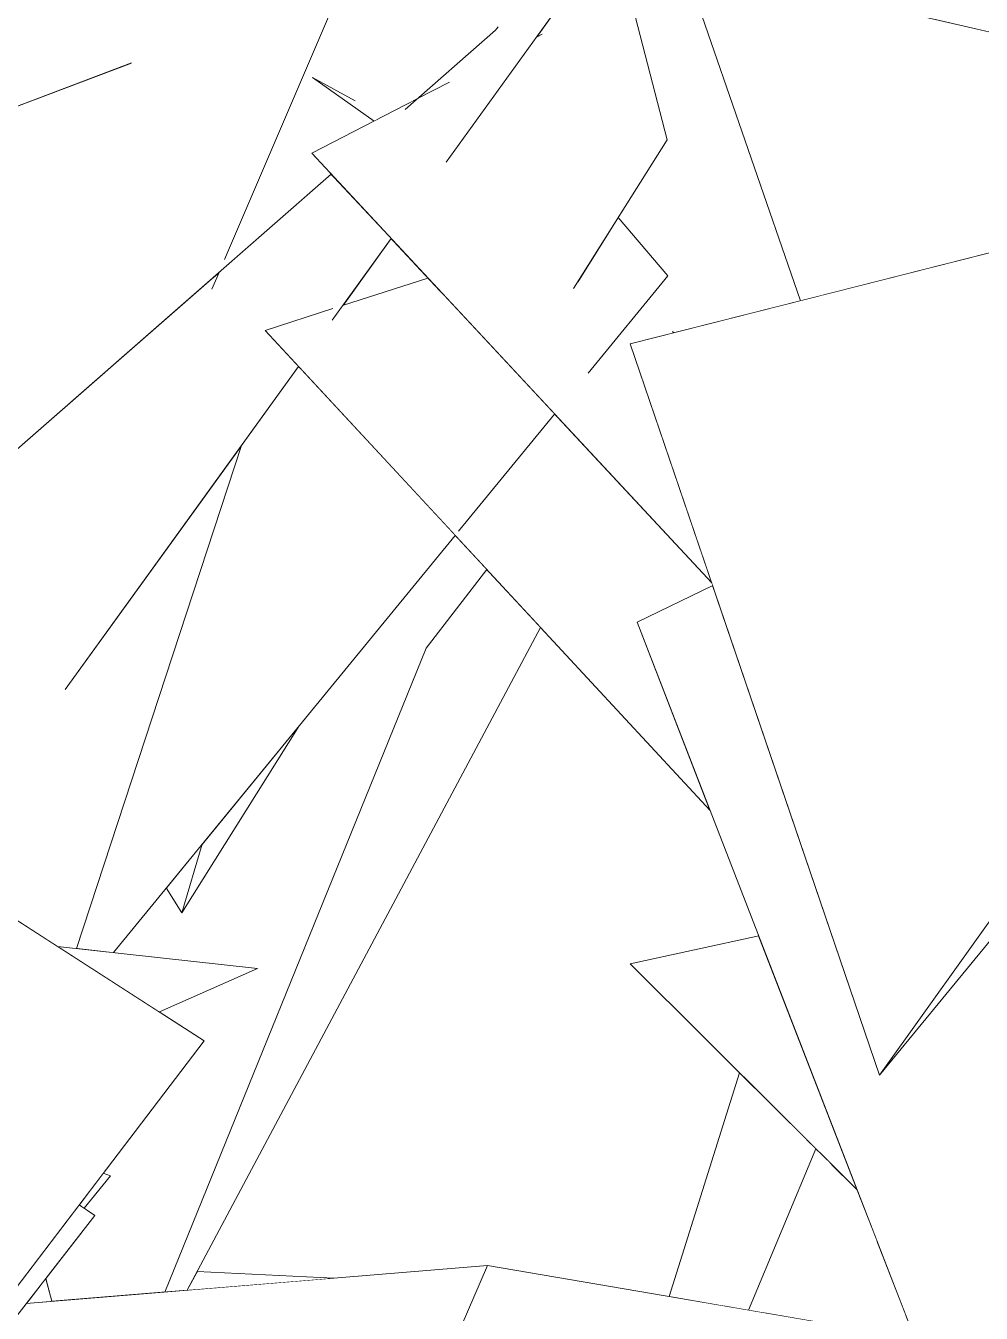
# Model space of a CAD drawing. Header units: millimetres. Extents: x -9413 to 8527, y -300 to 11224.
# Drawn here: x -5862 to -5577.4, y 5092.3 to 5475.7 of the extents above; entities that cross this region are included whole.
import ezdxf

# ---------------------------------------------------------------- set-up
doc = ezdxf.new("R2010")
doc.units = ezdxf.units.MM
doc.header["$MEASUREMENT"] = 0
doc.linetypes.add('Wipeout_Contour', pattern=[1000, 0, -1000])
doc.layers.add('Interior - Furniture', color=7, linetype='Continuous')
doc.layers.add('Interior - Furniture _Pen_No__4', color=7, linetype='Continuous', lineweight=20, true_color=0x029e21)

# ---------------------------------------------------------------- blocks, each defined once
blk = doc.blocks.new('Section Elem_40_6')
at = {"color": 254, "linetype": 'Wipeout_Contour', "lineweight": 0, "ltscale": 31273.777636}
blk.add_wipeout([(-5581.06, 5500.95), (-5591.3, 5477.64), (-5561.74, 5470.84), (-5558.73, 5484.14)], dxfattribs=at).dxf.layer = 'Interior - Furniture'
at = {"color": 254, "linetype": 'Wipeout_Contour', "lineweight": 0, "ltscale": 39604.73742}
blk.add_wipeout([(-5745.78, 5453.77), (-5748.96, 5450.8), (-5722.04, 5474.37), (-5721.32, 5475.4), (-5748.23, 5452.5)], dxfattribs=at).dxf.layer = 'Interior - Furniture'
at = {"color": 254, "linetype": 'Wipeout_Contour', "lineweight": 0, "ltscale": 94007.415176}
blk.add_wipeout([(-5770.49, 5391.5), (-5790.64, 5385.01), (-5658.15, 5242.02), (-5679.88, 5298.1), (-5657.38, 5308.99), (-5657.67, 5309.86), (-5704.46, 5360.08), (-5733.05, 5325.19), (-5738.23, 5396.34), (-5742.2, 5400.6), (-5767.6, 5392.43), (-5770.76, 5388.06)], dxfattribs=at).dxf.layer = 'Interior - Furniture'
at = {"color": 254, "linetype": 'Wipeout_Contour', "lineweight": 0, "ltscale": 22881.959707}
blk.add_wipeout([(-5566.47, 5220.9), (-5607.72, 5163.25), (-5563.34, 5217.18)], dxfattribs=at).dxf.layer = 'Interior - Furniture'
at = {"color": 254, "linetype": 'Wipeout_Contour', "lineweight": 0, "ltscale": 30514.766637}
blk.add_wipeout([(-5649.37, 5163.91), (-5670.33, 5097.26), (-5654.22, 5094.51), (-5629.42, 5144.08)], dxfattribs=at).dxf.layer = 'Interior - Furniture'
at = {"color": 254, "linetype": 'Wipeout_Contour', "lineweight": 0, "ltscale": 22669.734345}
blk.add_wipeout([(-5588.83, 5063.12), (-5553.52, 5134.45), (-5553.95, 5135.65)], dxfattribs=at).dxf.layer = 'Interior - Furniture'
at = {"color": 254, "linetype": 'Wipeout_Contour', "lineweight": 0, "ltscale": 23170.4698}
blk.add_wipeout([(-5813.88, 5099.17), (-5770.19, 5102.75), (-5810.89, 5104.77)], dxfattribs=at).dxf.layer = 'Interior - Furniture'
at = {"color": 254, "linetype": 'Wipeout_Contour', "lineweight": 0, "ltscale": 31062.795186}
blk.add_wipeout([(-5861.83, 5095.24), (-5854.18, 5095.87), (-5855.96, 5102.32), (-5856.3, 5102.32)], dxfattribs=at).dxf.layer = 'Interior - Furniture'
at = {"color": 254, "linetype": 'Wipeout_Contour', "lineweight": 0, "ltscale": 31186.120187}
blk.add_wipeout([(-5531.96, 5463.98), (-5666.21, 5494.89), (-5631.26, 5393.85), (-5487.18, 5430.27)], dxfattribs=at).dxf.layer = 'Interior - Furniture'
at = {"color": 254, "linetype": 'Wipeout_Contour', "lineweight": 0, "ltscale": 55563.222381}
blk.add_wipeout([(-5929.34, 5293.5), (-5954.02, 5271.36), (-5771, 5431.52), (-5771.84, 5432.42), (-5802.79, 5406.08), (-5807.94, 5401.53), (-5929.3, 5293.44)], dxfattribs=at).dxf.layer = 'Interior - Furniture'
at = {"color": 254, "linetype": 'Wipeout_Contour', "lineweight": 0, "ltscale": 30462.859702}
blk.add_wipeout([(-5629.42, 5144.08), (-5654.22, 5094.51), (-5646.73, 5093.24), (-5626.64, 5141.31)], dxfattribs=at).dxf.layer = 'Interior - Furniture'
at = {"color": 254, "linetype": 'Wipeout_Contour', "lineweight": 0, "ltscale": 71155.375298}
blk.add_wipeout([(-5850.2, 5278.11), (-5780.71, 5374.29), (-5790.64, 5385.01), (-5770.49, 5391.5), (-5770.76, 5388.06), (-5753.18, 5412.39), (-5771, 5431.52), (-5804.42, 5402.27), (-5806.47, 5397.47)], dxfattribs=at).dxf.layer = 'Interior - Furniture'
at = {"color": 254, "linetype": 'Wipeout_Contour', "lineweight": 0, "ltscale": 30443.389777}
blk.add_wipeout([(-5626.64, 5141.31), (-5646.73, 5093.24), (-5643.12, 5092.62), (-5622.48, 5137.18)], dxfattribs=at).dxf.layer = 'Interior - Furniture'
at = {"color": 254, "linetype": 'Wipeout_Contour', "lineweight": 0, "ltscale": 142884.441896}
blk.add_wipeout([(-5802.79, 5406.08), (-5771.84, 5432.42), (-5776.8, 5437.74), (-5758.19, 5447.35), (-5776.54, 5460.31), (-5763.89, 5453.35), (-5757.28, 5447.83), (-5748.23, 5452.5), (-5721.32, 5475.4), (-5722.04, 5474.37), (-5745.28, 5454.03), (-5735.81, 5458.92), (-5736.8, 5435.07), (-5701.92, 5483.35), (-5723.09, 5592.38), (-5735.39, 5563.62), (-5729.95, 5566.58), (-5765.79, 5492.57)], dxfattribs=at).dxf.layer = 'Interior - Furniture'
at = {"color": 254, "linetype": 'Wipeout_Contour', "lineweight": 0, "ltscale": 30432.851849}
blk.add_wipeout([(-5622.48, 5137.18), (-5643.12, 5092.62), (-5641.97, 5092.42), (-5622, 5136.7)], dxfattribs=at).dxf.layer = 'Interior - Furniture'
at = {"color": 254, "linetype": 'Wipeout_Contour', "lineweight": 0, "ltscale": 96107.967634}
blk.add_wipeout([(-5908.3, 5497.9), (-5961.54, 5428.19), (-5955.7, 5417.24), (-5830.62, 5464.61), (-5807.94, 5401.53), (-5802.79, 5406.08), (-5765.79, 5492.57), (-5839.83, 5506.78), (-5735.39, 5563.62), (-5723.09, 5592.38), (-5878.06, 5529.3), (-5869.62, 5463.4)], dxfattribs=at).dxf.layer = 'Interior - Furniture'
at = {"color": 254, "linetype": 'Wipeout_Contour', "lineweight": 0, "ltscale": 37995.504317}
blk.add_wipeout([(-5622, 5136.7), (-5641.97, 5092.42), (-5624.32, 5089.41), (-5608.46, 5113.79), (-5614.42, 5129.16)], dxfattribs=at).dxf.layer = 'Interior - Furniture'
at = {"color": 254, "linetype": 'Wipeout_Contour', "lineweight": 0, "ltscale": 31736.521758}
blk.add_wipeout([(-5776.54, 5460.31), (-5758.19, 5447.35), (-5757.28, 5447.83), (-5763.89, 5453.35)], dxfattribs=at).dxf.layer = 'Interior - Furniture'
at = {"color": 254, "linetype": 'Wipeout_Contour', "lineweight": 0, "ltscale": 23786.737002}
blk.add_wipeout([(-5807.3, 5399.75), (-5806.47, 5397.47), (-5804.42, 5402.27)], dxfattribs=at).dxf.layer = 'Interior - Furniture'
at = {"color": 254, "linetype": 'Wipeout_Contour', "lineweight": 0, "ltscale": 22981.978564}
blk.add_wipeout([(-5643.68, 5204.7), (-5682, 5196.35), (-5614.42, 5129.16)], dxfattribs=at).dxf.layer = 'Interior - Furniture'
at = {"color": 254, "linetype": 'Wipeout_Contour', "lineweight": 0, "ltscale": 75656.351249}
blk.add_wipeout([(-5641.96, 5062.3), (-5683.43, 4998.57), (-5683.04, 4998.77), (-5643.78, 5005.04), (-5644.02, 5002.75), (-5641.95, 4990.37), (-5599.93, 5091.79), (-5608.46, 5113.79), (-5624.32, 5089.41), (-5615.19, 5087.86)], dxfattribs=at).dxf.layer = 'Interior - Furniture'
at = {"color": 254, "linetype": 'Wipeout_Contour', "lineweight": 0, "ltscale": 173042.203186}
blk.add_wipeout([(-5776.8, 5437.74), (-5657.67, 5309.86), (-5681.93, 5381.04), (-5668.96, 5384.32), (-5669.36, 5384.6), (-5668.95, 5384.32), (-5631.26, 5393.85), (-5666.21, 5494.89), (-5682.48, 5486.48), (-5670.96, 5441.79), (-5685.52, 5418.61), (-5670.73, 5401.22), (-5694.44, 5372.29), (-5697.45, 5399.6), (-5698.8, 5397.45), (-5708.15, 5473.22), (-5709.89, 5472.32), (-5736.8, 5435.07), (-5735.81, 5458.92), (-5745.28, 5454.03), (-5748.96, 5450.8), (-5745.78, 5453.77)], dxfattribs=at).dxf.layer = 'Interior - Furniture'
at = {"color": 254, "linetype": 'Wipeout_Contour', "lineweight": 0, "ltscale": 22851.11478}
blk.add_wipeout([(-5815.08, 4897.05), (-5615.19, 5087.86), (-5724.46, 5106.5)], dxfattribs=at).dxf.layer = 'Interior - Furniture'
at = {"layer": 'Interior - Furniture _Pen_No__4', "linetype": 'Continuous'}
for p, q in [((-5722.04, 5474.37), (-5721.32, 5475.41)), ((-5748.97, 5450.8), (-5722.04, 5474.37)), ((-5758.19, 5447.35), (-5776.54, 5460.31)), ((-5776.54, 5460.31), (-5763.89, 5453.34)), ((-5745.28, 5454.03), (-5735.8, 5458.93)), ((-5776.8, 5437.74), (-5745.78, 5453.77)), ((-5790.64, 5385.01), (-5770.48, 5391.5))]:
    blk.add_line(p, q, dxfattribs=at)
at = {"color": 254, "linetype": 'Wipeout_Contour', "lineweight": 0, "ltscale": 46674.906669}
blk.add_wipeout([(-5652.36, 5554.63), (-5487.18, 5430.27), (-5478.16, 5432.54), (-5502.15, 5441.78), (-5483.66, 5444), (-5570.69, 5529.6)], dxfattribs=at).dxf.layer = 'Interior - Furniture'
at = {"color": 254, "linetype": 'Wipeout_Contour', "lineweight": 0, "ltscale": 31363.578365}
blk.add_wipeout([(-5697.45, 5399.6), (-5694.44, 5372.29), (-5670.73, 5401.22), (-5685.52, 5418.61)], dxfattribs=at).dxf.layer = 'Interior - Furniture'
at = {"color": 254, "linetype": 'Wipeout_Contour', "lineweight": 0, "ltscale": 23677.567403}
blk.add_wipeout([(-5753.18, 5412.39), (-5767.6, 5392.43), (-5742.2, 5400.6)], dxfattribs=at).dxf.layer = 'Interior - Furniture'
at = {"color": 254, "linetype": 'Wipeout_Contour', "lineweight": 0, "ltscale": 53721.081257}
blk.add_wipeout([(-5886.71, 5063.35), (-5784.94, 5011.1), (-5802.02, 4935.62), (-5841, 4933.19), (-5815.08, 4897.05), (-5724.46, 5106.5), (-5861.83, 5095.24)], dxfattribs=at).dxf.layer = 'Interior - Furniture'
at = {"layer": 'Interior - Furniture _Pen_No__4', "linetype": 'Continuous'}
for p, q in [((-5531.96, 5463.98), (-5666.21, 5494.89)), ((-5765.71, 5492.75), (-5802.79, 5406.08)), ((-5770.77, 5388.05), (-5753.18, 5412.39)), ((-5767.6, 5392.43), (-5742.2, 5400.6))]:
    blk.add_line(p, q, dxfattribs=at)
at = {"color": 254, "linetype": 'Wipeout_Contour', "lineweight": 0, "ltscale": 38877.675587}
blk.add_wipeout([(-5820.56, 5098.62), (-5813.88, 5099.17), (-5708.67, 5296.55), (-5724.7, 5313.84), (-5742.73, 5290.34)], dxfattribs=at).dxf.layer = 'Interior - Furniture'
at = {"color": 254, "linetype": 'Wipeout_Contour', "lineweight": 0, "ltscale": 132413.050711}
blk.add_wipeout([(-5856.05, 5102.64), (-5854.18, 5095.87), (-5820.56, 5098.62), (-5742.73, 5290.34), (-5724.7, 5313.84), (-5734.06, 5323.95), (-5780.54, 5267.25), (-5815.51, 5211.56), (-5820.13, 5218.95), (-5835.89, 5199.72), (-5792.93, 5194.96), (-5822.19, 5182.04), (-5808.84, 5173.45), (-5838.89, 5134.02), (-5836.73, 5133.21), (-5844.6, 5123.56), (-5841.44, 5121.37)], dxfattribs=at).dxf.layer = 'Interior - Furniture'
at = {"color": 254, "linetype": 'Wipeout_Contour', "lineweight": 0, "ltscale": 39248.461821}
blk.add_wipeout([(-5846.85, 5200.93), (-5835.89, 5199.72), (-5734.06, 5323.95), (-5780.71, 5374.29), (-5797.74, 5350.71)], dxfattribs=at).dxf.layer = 'Interior - Furniture'
at = {"color": 254, "linetype": 'Wipeout_Contour', "lineweight": 0, "ltscale": 31065.621561}
blk.add_wipeout([(-5966.02, 4961.69), (-5841.44, 5121.37), (-5846.08, 5124.58), (-5964.74, 4968.87)], dxfattribs=at).dxf.layer = 'Interior - Furniture'
at = {"layer": 'Interior - Furniture _Pen_No__4', "linetype": 'Continuous'}
blk.add_line((-5742.73, 5290.34), (-5724.7, 5313.84), dxfattribs=at)
at = {"color": 254, "linetype": 'Wipeout_Contour', "lineweight": 0, "ltscale": 88369.151586}
blk.add_wipeout([(-5995.25, 5402.27), (-5996.49, 5398.83), (-5990.45, 5389.35), (-5990.1, 5389.51), (-5990.09, 5388.79), (-5929.3, 5293.44), (-5807.94, 5401.53), (-5830.62, 5464.61), (-5975.66, 5409.69), (-5984.69, 5397.87), (-5990.15, 5404.2)], dxfattribs=at).dxf.layer = 'Interior - Furniture'
at = {"color": 254, "linetype": 'Wipeout_Contour', "lineweight": 0, "ltscale": 23529.05451}
blk.add_wipeout([(-5738.23, 5396.34), (-5733.05, 5325.19), (-5704.46, 5360.08)], dxfattribs=at).dxf.layer = 'Interior - Furniture'
at = {"layer": 'Interior - Furniture _Pen_No__4', "linetype": 'Continuous'}
for p, q in [((-5975.66, 5409.69), (-5830.52, 5464.65)), ((-5733.06, 5325.18), (-5704.46, 5360.08))]:
    blk.add_line(p, q, dxfattribs=at)
at = {"color": 254, "linetype": 'Wipeout_Contour', "lineweight": 0, "ltscale": 55382.852021}
blk.add_wipeout([(-5714.97, 5550.56), (-5701.92, 5483.35), (-5709.89, 5472.32), (-5708.15, 5473.22), (-5698.8, 5397.45), (-5670.96, 5441.79), (-5706.42, 5579.39)], dxfattribs=at).dxf.layer = 'Interior - Furniture'
at = {"color": 254, "linetype": 'Wipeout_Contour', "lineweight": 0, "ltscale": 102444.401823}
blk.add_wipeout([(-5807.3, 5399.75), (-5929.11, 5293.15), (-5894.37, 5238.66), (-5872.18, 5245.43), (-5887.29, 5227.55), (-5886.13, 5225.73), (-5862.15, 5226.74), (-5876.31, 5216.88), (-5852.5, 5201.55), (-5846.85, 5200.93), (-5797.74, 5350.71), (-5850.2, 5278.11), (-5806.47, 5397.47)], dxfattribs=at).dxf.layer = 'Interior - Furniture'
at = {"layer": 'Interior - Furniture _Pen_No__4', "linetype": 'Continuous'}
for p, q in [((-5670.96, 5441.79), (-5706.42, 5579.39)), ((-5736.81, 5435.06), (-5701.92, 5483.35)), ((-5709.89, 5472.32), (-5708.14, 5473.22)), ((-5804.42, 5402.27), (-5806.54, 5397.32))]:
    blk.add_line(p, q, dxfattribs=at)
at = {"color": 254, "linetype": 'Wipeout_Contour', "lineweight": 0, "ltscale": 53728.69083}
blk.add_wipeout([(-5681.93, 5381.04), (-5607.72, 5163.25), (-5566.47, 5220.9), (-5568.22, 5222.97), (-5562.68, 5226.2), (-5428.68, 5413.49), (-5478.16, 5432.54)], dxfattribs=at).dxf.layer = 'Interior - Furniture'
at = {"color": 254, "linetype": 'Wipeout_Contour', "lineweight": 0, "ltscale": 23447.199073}
blk.add_wipeout([(-5815.51, 5211.56), (-5780.54, 5267.25), (-5809.45, 5231.98)], dxfattribs=at).dxf.layer = 'Interior - Furniture'
at = {"layer": 'Interior - Furniture _Pen_No__4', "linetype": 'Continuous'}
for p, q in [((-5666.21, 5494.89), (-5631.26, 5393.85)), ((-5698.81, 5397.44), (-5670.96, 5441.79)), ((-5681.93, 5381.04), (-5478.16, 5432.54)), ((-5670.73, 5401.22), (-5685.52, 5418.61)), ((-5694.45, 5372.28), (-5670.73, 5401.22)), ((-5668.96, 5384.32), (-5669.4, 5384.63))]:
    blk.add_line(p, q, dxfattribs=at)
at = {"color": 254, "linetype": 'Wipeout_Contour', "lineweight": 0, "ltscale": 45879.885551}
blk.add_wipeout([(-5657.38, 5308.99), (-5679.88, 5298.1), (-5588.83, 5063.12), (-5553.95, 5135.65), (-5577.4, 5200.09), (-5607.72, 5163.25)], dxfattribs=at).dxf.layer = 'Interior - Furniture'
at = {"color": 254, "linetype": 'Wipeout_Contour', "lineweight": 0, "ltscale": 23444.368427}
blk.add_wipeout([(-5820.13, 5218.95), (-5815.51, 5211.56), (-5809.45, 5231.98)], dxfattribs=at).dxf.layer = 'Interior - Furniture'
at = {"layer": 'Interior - Furniture _Pen_No__4', "linetype": 'Continuous'}
for p, q in [((-5657.67, 5309.86), (-5776.8, 5437.74)), ((-5658.15, 5242.02), (-5790.64, 5385.01)), ((-5607.72, 5163.25), (-5681.93, 5381.04)), ((-5679.88, 5298.1), (-5657.38, 5308.99)), ((-5588.83, 5063.12), (-5679.88, 5298.1)), ((-5566.47, 5220.9), (-5607.72, 5163.25)), ((-5607.72, 5163.25), (-5563.34, 5217.18)), ((-5682, 5196.35), (-5643.68, 5204.7)), ((-5614.42, 5129.16), (-5682, 5196.35)), ((-5670.33, 5097.26), (-5649.37, 5163.91)), ((-5646.73, 5093.24), (-5626.64, 5141.31)), ((-5615.19, 5087.86), (-5724.46, 5106.5))]:
    blk.add_line(p, q, dxfattribs=at)
at = {"color": 254, "linetype": 'Wipeout_Contour', "lineweight": 0, "ltscale": 188896.077245}
blk.add_wipeout([(-5987.88, 5261.76), (-6006.42, 5231.68), (-6001.36, 5166.01), (-5949.14, 5214.12), (-5947.46, 5214.36), (-5934.6, 5228.6), (-5940.96, 5215.31), (-5921.62, 5218.11), (-5930.83, 5210.22), (-5880.5, 5204.65), (-5976.72, 5140.48), (-5996.24, 5099.62), (-5994.47, 5076.6), (-5985.25, 5095.03), (-5954.21, 5133.42), (-5993.69, 5066.53), (-5992.92, 5056.5), (-5911.9, 5097.67), (-5990.49, 5024.9), (-5989.18, 5007.98), (-5957.11, 5011.9), (-5964.74, 4968.87), (-5808.84, 5173.45), (-5988.35, 5289)], dxfattribs=at).dxf.layer = 'Interior - Furniture'
at = {"layer": 'Interior - Furniture _Pen_No__4', "linetype": 'Continuous'}
for p, q in [((-5954.02, 5271.36), (-5771, 5431.52)), ((-5850.21, 5278.08), (-5780.71, 5374.29)), ((-5815.51, 5211.56), (-5780.54, 5267.25)), ((-5809.45, 5231.98), (-5815.51, 5211.56)), ((-5815.51, 5211.56), (-5820.13, 5218.95)), ((-5966.02, 4961.69), (-5841.44, 5121.37)), ((-5861.83, 5095.24), (-5724.46, 5106.5)), ((-5724.46, 5106.5), (-5815.08, 4897.05)), ((-5810.89, 5104.77), (-5770.19, 5102.75)), ((-5856.3, 5102.32), (-5855.96, 5102.32)), ((-5854.18, 5095.87), (-5856.05, 5102.64))]:
    blk.add_line(p, q, dxfattribs=at)
at = {"color": 254, "linetype": 'Wipeout_Contour', "lineweight": 0, "ltscale": 23405.479208}
blk.add_wipeout([(-5792.93, 5194.96), (-5852.5, 5201.55), (-5822.19, 5182.04)], dxfattribs=at).dxf.layer = 'Interior - Furniture'
at = {"color": 254, "linetype": 'Wipeout_Contour', "lineweight": 0, "ltscale": 31094.411433}
blk.add_wipeout([(-5838.89, 5134.02), (-5846.08, 5124.58), (-5844.6, 5123.56), (-5836.73, 5133.21)], dxfattribs=at).dxf.layer = 'Interior - Furniture'
at = {"layer": 'Interior - Furniture _Pen_No__4', "linetype": 'Continuous'}
for p, q in [((-5797.74, 5350.71), (-5846.85, 5200.93)), ((-5835.89, 5199.72), (-5734.06, 5323.95)), ((-5708.67, 5296.55), (-5813.88, 5099.17)), ((-5808.84, 5173.45), (-5988.35, 5289)), ((-5820.56, 5098.62), (-5742.73, 5290.34)), ((-5852.5, 5201.55), (-5792.93, 5194.96)), ((-5792.93, 5194.96), (-5822.19, 5182.04)), ((-5964.74, 4968.87), (-5808.84, 5173.45)), ((-5836.73, 5133.21), (-5838.89, 5134.02)), ((-5844.6, 5123.56), (-5836.73, 5133.21)), ((-5841.44, 5121.37), (-5846.08, 5124.58))]:
    blk.add_line(p, q, dxfattribs=at)

msp = doc.modelspace()

# ---------------------------------------------------------------- block references
at = {"layer": 'Interior - Furniture'}
msp.add_blockref('Section Elem_40_6', (0, 0), dxfattribs=at)

doc.saveas('drawing.dxf')
